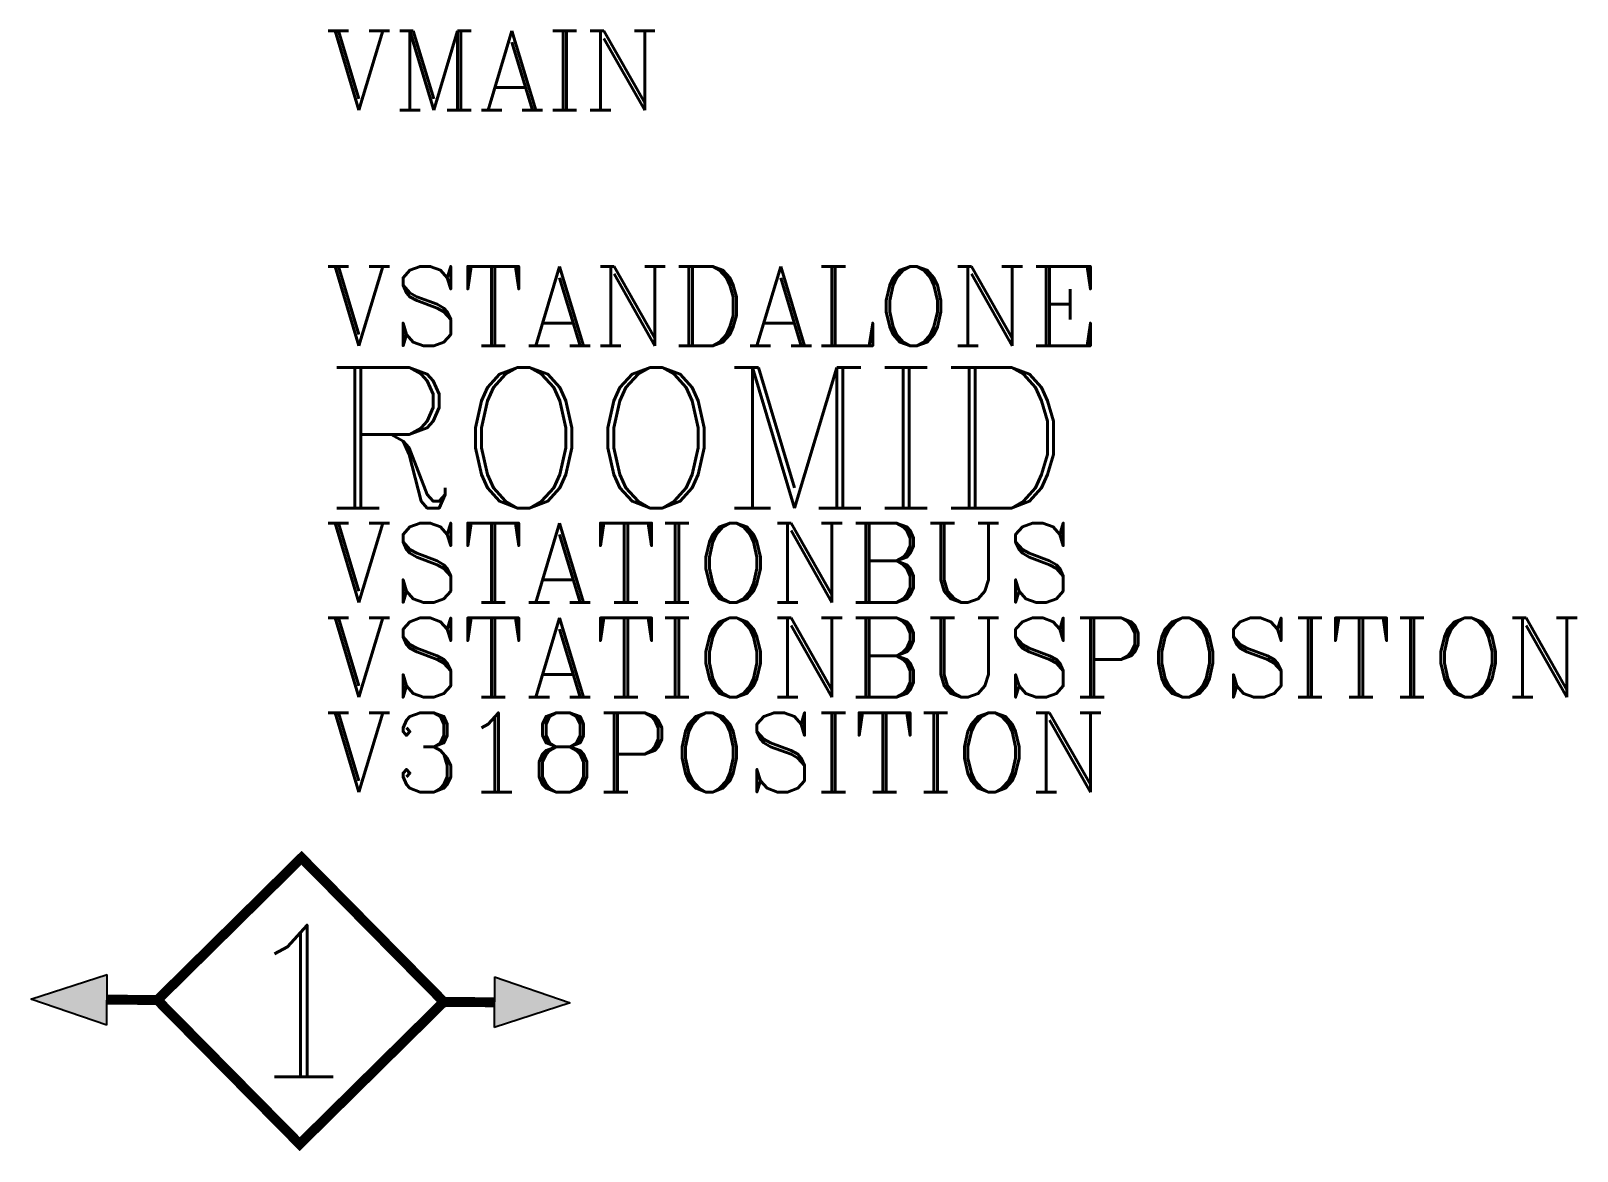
# Model space of a CAD drawing. Header units: inches. Extents: x -20 to 96, y -11 to 73.
import ezdxf

# ---------------------------------------------------------------- set-up
doc = ezdxf.new("R2010")
doc.units = ezdxf.units.IN
doc.header["$LTSCALE"] = 48
doc.header["$MEASUREMENT"] = 0
doc.styles.add('ROMANC', font='COMPLEX.SHX')
doc.styles.add('WSNotes', font='complex.shx', dxfattribs={"height": 18})

msp = doc.modelspace()

# ---------------------------------------------------------------- hatches: boundary and pattern name
for points in [[(-14.65, -1.82), (-20.38, 0.13), (-14.63, 2.01)], [(20.38, -0.13), (14.63, -2.01), (14.65, 1.82)]]:
    msp.add_hatch(color=256).paths.add_polyline_path(points)

# ---------------------------------------------------------------- linework, layer by layer
for p, q in [((-20.38, 0.13), (-14.63, 2.01)), ((-14.65, -1.82), (-14.63, 2.01)), ((14.65, 1.82), (14.63, -2.01)), ((14.65, 1.82), (20.38, -0.13)), ((-14.65, -1.82), (-20.38, 0.13)), ((20.38, -0.13), (14.63, -2.01))]:
    msp.add_line(p, q)

# ---------------------------------------------------------------- texts
at = {"flags": 1}
for tag, p, height, style in [('VMAIN', (1.83, 67.32), 6, 'ROMANC'), ('VSTANDALONE', (1.83, 49.52), 6, 'ROMANC'), ('ROOMID', (1.83, 37.26), 10.62, 'WSNotes'), ('VSTATIONBUS', (1.83, 30.12), 6, 'ROMANC'), ('VSTATIONBUSPOSITION', (1.83, 22.95), 6, 'ROMANC'), ('V318POSITION', (1.83, 15.79), 6, 'ROMANC')]:
    msp.add_attdef(tag, p, '', height=height, dxfattribs=dict(at, style=style))

# ---------------------------------------------------------------- wipeouts: each hides what was drawn before it
msp.add_wipeout([(10.89, 0), (0.07, 10.82), (-10.75, 0), (0.07, -10.82)])

# ---------------------------------------------------------------- next in the draw order: linework, layer by layer
at = {"linetype": 'Continuous', "const_width": 0.75}
msp.add_lwpolyline([(0.07, 10.82), (-10.82, 0.07), (-0.07, -10.82), (10.82, -0.07)], close=True, dxfattribs=at)
at = {"const_width": 0.191}
msp.add_lwpolyline([(10.82, -0.07), (0.07, 10.82), (-10.82, 0.07), (-0.07, -10.82)], close=True, dxfattribs=at)
msp.add_lwpolyline([(-10.82, 0.07), (-0.07, -10.82), (10.82, -0.07), (0.07, 10.82)], close=True)
at = {"linetype": 'Continuous', "const_width": 0.75}
for points in [[(-14.64, 0.1), (-10.82, 0.07)], [(10.82, -0.07), (14.64, -0.1)]]:
    msp.add_lwpolyline(points, dxfattribs=at)

# ---------------------------------------------------------------- next in the draw order: texts
at = {"insert": (0, 0), "char_height": 11.475, "width": 10.3676, "attachment_point": 5}
msp.add_mtext('{\\Fcomplex|c0;1}', dxfattribs=at)

doc.saveas('drawing.dxf')
